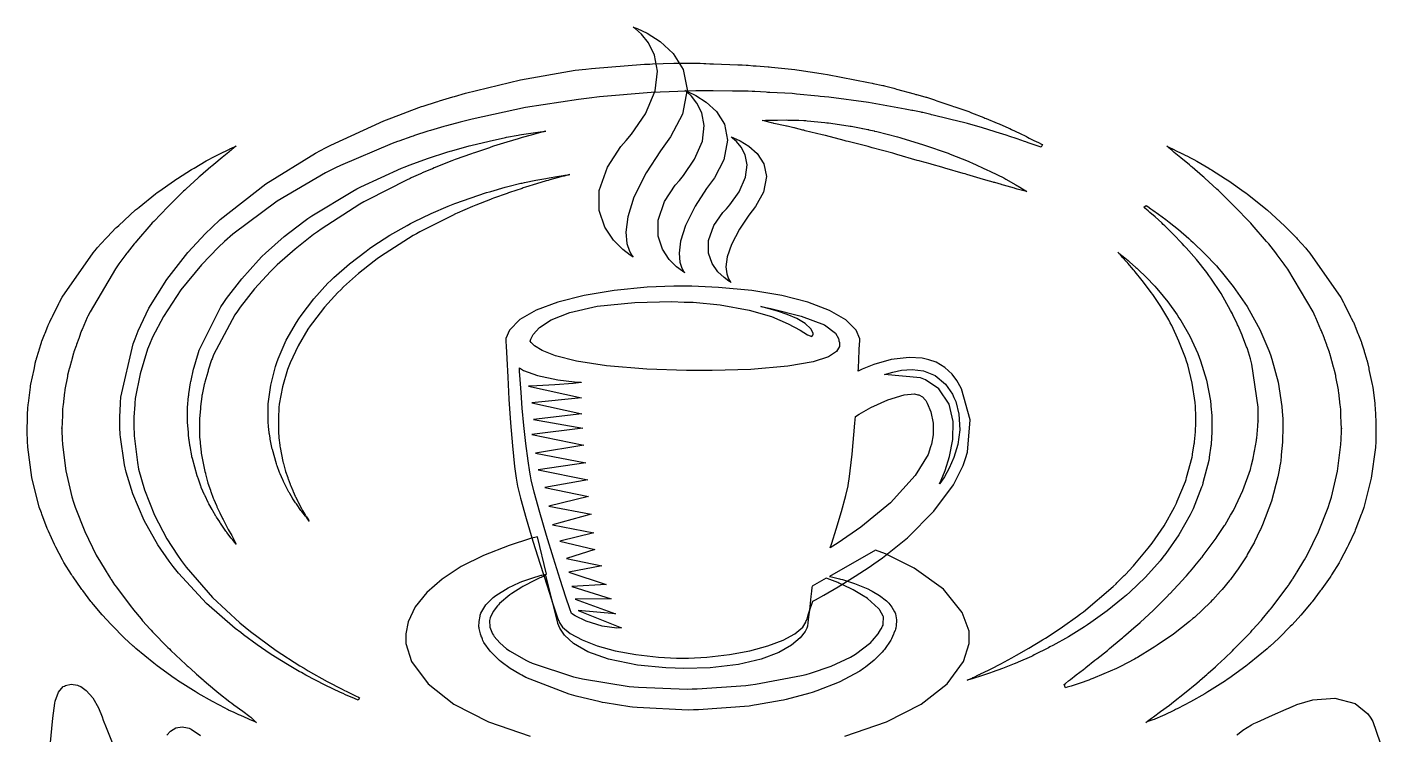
# Model space of a CAD drawing. Extents: x 97 to 264, y 28 to 329.
# Drawn here: x 97.3 to 260.8, y 243.7 to 329.3 of the extents above; entities that cross this region are included whole.
import ezdxf

# ---------------------------------------------------------------- set-up
doc = ezdxf.new("R2010")
doc.units = 0
doc.header["$MEASUREMENT"] = 0

msp = doc.modelspace()

# ---------------------------------------------------------------- linework, layer by layer
at = {"color": 7}
for points in [[(170.532, 301.485), (170.532, 301.485), (170.166, 301.717), (169.268, 302.405), (168.143, 303.541), (167.092, 305.114), (166.419, 307.115), (166.424, 309.536), (167.412, 312.367), (169.037, 314.86), (169.686, 315.596), (170.337, 316.343), (172.02, 318.819), (173.196, 321.609), (173.471, 323.969), (173.112, 325.896), (172.375, 327.396), (171.526, 328.465), (170.823, 329.106), (170.532, 329.318), (170.532, 329.318), (170.532, 329.318), (171.012, 329.135), (172.215, 328.563), (173.78, 327.569), (175.347, 326.126), (176.557, 324.199), (177.05, 321.758), (176.468, 318.772), (175.052, 316.024), (174.449, 315.207), (173.816, 314.355), (172.092, 311.671), (170.62, 308.733), (169.86, 306.354), (169.632, 304.497), (169.762, 303.12), (170.072, 302.186), (170.387, 301.654), (170.532, 301.485), (170.532, 301.485)], [(176.778, 299.579), (176.778, 299.579), (176.488, 299.762), (175.779, 300.305), (174.89, 301.202), (174.06, 302.446), (173.528, 304.031), (173.532, 305.949), (174.311, 308.195), (175.594, 310.176), (176.106, 310.761), (176.623, 311.352), (177.957, 313.316), (178.89, 315.525), (179.109, 317.394), (178.822, 318.921), (178.238, 320.106), (177.564, 320.952), (177.009, 321.459), (176.778, 321.627), (176.778, 321.627), (176.778, 321.627), (177.158, 321.481), (178.11, 321.026), (179.349, 320.238), (180.59, 319.093), (181.55, 317.565), (181.941, 315.63), (181.479, 313.265), (180.359, 311.092), (179.881, 310.444), (179.38, 309.769), (178.015, 307.639), (176.851, 305.308), (176.247, 303.426), (176.066, 301.956), (176.168, 300.868), (176.414, 300.131), (176.663, 299.712), (176.778, 299.579), (176.778, 299.579)], [(182.35, 298.414), (182.35, 298.414), (182.108, 298.561), (181.518, 298.996), (180.777, 299.714), (180.084, 300.708), (179.638, 301.974), (179.641, 303.505), (180.292, 305.296), (181.362, 306.877), (181.787, 307.34), (182.215, 307.81), (183.33, 309.375), (184.106, 311.138), (184.289, 312.628), (184.052, 313.849), (183.567, 314.799), (183.006, 315.477), (182.542, 315.884), (182.35, 316.019), (182.35, 316.019), (182.35, 316.019), (182.667, 315.903), (183.461, 315.542), (184.495, 314.916), (185.529, 314.004), (186.327, 312.786), (186.651, 311.242), (186.262, 309.352), (185.323, 307.608), (184.926, 307.093), (184.508, 306.557), (183.366, 304.858), (182.394, 302.999), (181.893, 301.496), (181.745, 300.32), (181.835, 299.449), (182.043, 298.858), (182.254, 298.522), (182.35, 298.414), (182.35, 298.414)], [(209.797, 286.279), (209.642, 286.555), (209.072, 287.317), (208.177, 288.145), (207.133, 288.756), (206.254, 289.074), (205.952, 289.137), (205.445, 289.25), (203.869, 289.329), (201.722, 289.075), (199.635, 288.492), (198.194, 287.919), (197.732, 287.69), (197.75, 288.039), (197.804, 289.086), (197.859, 290.231), (197.895, 291.005), (197.908, 291.288), (197.908, 291.288), (197.908, 291.288), (197.908, 291.254), (197.908, 291.254), (197.908, 291.597), (197.474, 292.626), (196.228, 293.894), (194.259, 295.034), (191.651, 296.022), (188.487, 296.832), (184.856, 297.441), (180.84, 297.825), (177.607, 297.957), (176.529, 297.957), (175.453, 297.957), (172.227, 297.826), (168.219, 297.447), (164.587, 296.843), (161.422, 296.038), (158.809, 295.057), (156.834, 293.923), (155.586, 292.66), (155.152, 291.632), (155.152, 291.288), (155.152, 291.288), (155.152, 291.288), (155.152, 291.288), (155.152, 291.288), (155.175, 290.725), (155.246, 289.202), (155.36, 286.977), (155.513, 284.304), (155.702, 281.439), (155.925, 278.638), (156.177, 276.158), (156.367, 274.723), (156.457, 274.249), (156.549, 273.765), (156.906, 272.326), (157.587, 269.867), (158.41, 267.115), (159.283, 264.315), (160.118, 261.713), (160.827, 259.551), (161.317, 258.075), (161.502, 257.528), (161.502, 257.528), (161.536, 257.528), (161.579, 257.314), (161.972, 256.726), (162.925, 255.925), (164.343, 255.159), (166.171, 254.459), (168.354, 253.86), (170.838, 253.391), (173.569, 253.086), (175.763, 252.978), (176.495, 252.978), (177.225, 252.978), (179.419, 253.085), (182.15, 253.387), (184.634, 253.85), (186.818, 254.447), (188.645, 255.142), (190.062, 255.91), (191.015, 256.715), (191.409, 257.312), (191.452, 257.528), (191.488, 257.528), (191.488, 257.528), (191.539, 257.708), (191.686, 258.203), (191.919, 258.942), (192.148, 259.629), (192.228, 259.857), (192.563, 260.029), (193.558, 260.572), (195.307, 261.585), (197.358, 262.864), (199.048, 263.984), (199.602, 264.371), (200.656, 265.11), (203.674, 267.538), (206.886, 270.727), (209.225, 273.922), (210.415, 276.28), (210.679, 277.107), (210.943, 277.901), (211.242, 281.799), (210.202, 285.557), (209.797, 286.279)], [(178.542, 287.76), (176.951, 287.76), (172.182, 287.915), (167.293, 288.319), (163.679, 288.889), (161.153, 289.542), (159.522, 290.197), (158.593, 290.768), (158.175, 291.171), (158.08, 291.324), (158.08, 291.324), (158.08, 291.324), (158.14, 291.55), (158.449, 292.137), (159.21, 292.96), (160.619, 293.886), (162.874, 294.789), (166.175, 295.537), (170.72, 296), (175.211, 296.095), (176.706, 296.051), (177.794, 296.019), (181.058, 295.716), (184.544, 295.082), (187.253, 294.277), (189.273, 293.429), (190.696, 292.66), (191.608, 292.097), (192.101, 291.87), (192.26, 292.041), (192.264, 292.1), (192.27, 292.276), (192.012, 292.814), (191.306, 293.464), (190.296, 294.04), (189.133, 294.535), (187.966, 294.937), (186.946, 295.237), (186.223, 295.424), (185.95, 295.487), (185.95, 295.487), (187.182, 295.258), (190.839, 294.357), (193.661, 293.274), (194.983, 292.283), (195.337, 291.653), (195.369, 291.43), (195.38, 291.357), (195.447, 291.141), (195.453, 290.664), (195.107, 290.069), (194.138, 289.424), (192.271, 288.801), (189.231, 288.271), (184.745, 287.9), (180.092, 287.76), (178.542, 287.76)], [(163.054, 258.374), (163.054, 258.374), (162.876, 258.909), (162.401, 260.357), (161.714, 262.48), (160.901, 265.047), (160.05, 267.82), (159.243, 270.564), (158.569, 273.046), (158.21, 274.528), (158.115, 275.026), (158.026, 275.481), (157.813, 276.853), (157.547, 278.926), (157.318, 281.095), (157.127, 283.206), (156.974, 285.112), (156.863, 286.659), (156.796, 287.7), (156.774, 288.079), (156.774, 288.079), (157.266, 287.769), (158.954, 287.169), (161.412, 286.646), (163.421, 286.407), (164.254, 286.349), (164.254, 286.349), (164.254, 286.312), (163.255, 286.199), (161.061, 286.037), (158.866, 285.908), (157.868, 285.856), (157.868, 285.856), (164.288, 284.445), (158.257, 283.846), (164.324, 282.539), (158.467, 281.833), (164.43, 280.775), (158.291, 280.035), (164.571, 278.73), (158.714, 277.777), (164.783, 276.578), (159.033, 275.732), (165.03, 274.531), (159.844, 273.615), (165.136, 272.521), (160.338, 271.356), (165.453, 270.368), (160.76, 269.099), (165.77, 268.111), (161.642, 267.123), (165.876, 266.101), (162.454, 265.006), (166.723, 264.124), (162.737, 263.385), (167.253, 261.867), (163.124, 261.621), (167.852, 260.138), (163.513, 260.103), (168.381, 258.34), (163.865, 258.727), (169.121, 256.61), (168.533, 256.592), (166.759, 256.842), (164.83, 257.453), (163.529, 258.084), (163.054, 258.374), (163.054, 258.374)], [(207.54, 274.038), (207.54, 274.038), (207.742, 274.476), (208.218, 275.653), (208.758, 277.367), (209.157, 279.414), (209.211, 281.593), (208.715, 283.698), (207.461, 285.528), (205.842, 286.654), (205.246, 286.879), (200.907, 287.267), (200.907, 287.267), (201.173, 287.366), (201.896, 287.581), (202.959, 287.791), (204.245, 287.872), (205.638, 287.704), (207.023, 287.164), (208.284, 286.129), (209.113, 284.92), (209.303, 284.479), (209.507, 284.008), (209.895, 282.492), (210.009, 280.586), (209.768, 278.82), (209.294, 277.249), (208.711, 275.929), (208.142, 274.916), (207.71, 274.267), (207.54, 274.038), (207.54, 274.038)], [(206.481, 278.518), (206.182, 277.596), (204.614, 275.048), (201.629, 271.767), (198.036, 268.81), (195.29, 266.9), (194.345, 266.311), (194.521, 266.876), (195.049, 268.573), (195.694, 270.722), (196.22, 272.632), (196.497, 273.79), (196.567, 274.179), (196.646, 274.603), (197.013, 277.642), (197.326, 281.402), (197.379, 282.186), (197.828, 282.48), (199.238, 283.271), (201.298, 284.212), (203.287, 284.802), (204.539, 284.922), (204.928, 284.832), (205.043, 284.806), (205.484, 284.587), (205.82, 284.225), (205.882, 284.127), (206.063, 283.8), (206.495, 282.756), (206.802, 281.376), (206.798, 279.97), (206.594, 278.871), (206.481, 278.518)], [(200.731, 257.035), (200.731, 257.069), (200.757, 257.14), (200.783, 257.872), (200.767, 257.951), (200.749, 258.022), (200.36, 258.763), (200.308, 258.833), (200.192, 258.975), (198.833, 260.183), (198.684, 260.28), (198.534, 260.378), (197.097, 261.232), (196.956, 261.302), (196.814, 261.374), (195.518, 261.991), (195.403, 262.044), (195.253, 262.106), (193.966, 262.608), (193.851, 262.643), (192.158, 261.691), (192.158, 261.691), (192.139, 261.523), (192.089, 261.068), (192.014, 260.406), (191.923, 259.614), (191.824, 258.772), (191.725, 257.956), (191.634, 257.245), (191.579, 256.848), (191.558, 256.716), (191.535, 256.576), (191.326, 256.172), (190.718, 255.419), (189.672, 254.551), (188.123, 253.661), (186.006, 252.843), (183.259, 252.188), (179.815, 251.791), (176.662, 251.707), (175.613, 251.743), (174.465, 251.784), (171.03, 252.127), (167.551, 252.834), (165.026, 253.746), (163.3, 254.751), (162.223, 255.732), (161.641, 256.576), (161.404, 257.165), (161.36, 257.387), (161.36, 257.387), (159.985, 262.96), (159.949, 262.944), (159.446, 262.741), (159.385, 262.713), (159.253, 262.661), (158.436, 262.274), (157.427, 261.745), (157.198, 261.621), (157.082, 261.559), (155.874, 260.791), (155.751, 260.703), (155.627, 260.615), (154.357, 259.556), (154.234, 259.432), (154.118, 259.31), (153.603, 258.618), (153.246, 257.836), (153.212, 257.668), (153.176, 257.51), (153.21, 256.699), (153.529, 255.888), (153.635, 255.728), (153.739, 255.57), (154.397, 254.808), (155.213, 254.096), (155.399, 253.964), (155.583, 253.832), (157.638, 252.659), (157.868, 252.553), (158.317, 252.342), (163.327, 250.702), (163.865, 250.578), (164.403, 250.456), (170.021, 249.546), (170.604, 249.484), (171.185, 249.432), (177.068, 249.221), (177.66, 249.238), (178.249, 249.247), (184.142, 249.66), (184.715, 249.731), (185.297, 249.803), (190.889, 250.853), (191.418, 251.001), (191.947, 251.143), (194.469, 252.008), (196.778, 253.083), (197.203, 253.33), (197.414, 253.454), (199.239, 254.864), (199.39, 255.022), (199.468, 255.102), (200.139, 255.922), (200.201, 256.01), (200.227, 256.055), (200.492, 256.496), (200.518, 256.54), (200.527, 256.567), (200.642, 256.796), (200.66, 256.822), (200.731, 256.963), (200.731, 257.035), (200.731, 257.035), (200.731, 257.035), (200.731, 257.035)]]:
    msp.add_lwpolyline(points, close=True, dxfattribs=at)
at = {"color": 32}
for points in [[(137.301, 247.862), (137.301, 247.862), (136.832, 248.069), (135.766, 248.54), (135.467, 248.672), (135.166, 248.805), (133.302, 249.706), (130.959, 250.923), (130.422, 251.214), (130.157, 251.364), (128.758, 252.175), (127.273, 253.092), (126.964, 253.294), (126.655, 253.498), (125.063, 254.579), (123.419, 255.782), (123.083, 256.046), (122.412, 256.567), (118.97, 259.588), (115.579, 263.226), (114.935, 264.054), (114.44, 264.691), (113.076, 266.692), (111.42, 269.624), (110.049, 272.84), (109.237, 275.446), (109.044, 276.331), (108.982, 276.631), (108.541, 279.718), (108.515, 280.035), (108.505, 280.115), (108.479, 280.77), (108.479, 280.988), (108.479, 281.553), (108.479, 281.553), (108.479, 281.631), (108.479, 281.657), (108.479, 282.01), (108.487, 282.17), (108.54, 283.722), (108.549, 283.88), (108.602, 284.541), (110.075, 290.981), (110.313, 291.607), (110.672, 292.55), (111.996, 295.285), (114.146, 298.777), (116.698, 302.044), (118.832, 304.334), (119.592, 305.047), (120.606, 306.017), (126.126, 310.344), (132.106, 314.052), (133.35, 314.714), (133.975, 315.04), (140.379, 317.959), (141.041, 318.206), (141.366, 318.338), (144.629, 319.564), (144.956, 319.687), (145.123, 319.741), (146.772, 320.27), (146.932, 320.322), (147.099, 320.376), (148.74, 320.877), (148.908, 320.922), (150.239, 321.31), (156.888, 322.925), (163.503, 324.08), (164.817, 324.239), (165.469, 324.309), (171.909, 324.822), (172.544, 324.838), (172.861, 324.848), (175.453, 324.944), (176.319, 324.944), (176.776, 324.944), (177.808, 324.944), (178.153, 324.944), (178.612, 324.944), (179.071, 324.908), (179.291, 324.908), (179.787, 324.872), (179.953, 324.872), (180.251, 324.864), (183.188, 324.741), (183.48, 324.732), (183.701, 324.732), (184.197, 324.696), (184.362, 324.696), (184.433, 324.688), (185.04, 324.626), (185.244, 324.626), (185.385, 324.618), (186.83, 324.495), (186.972, 324.485), (187.253, 324.459), (190.05, 324.168), (190.324, 324.133), (190.596, 324.088), (193.242, 323.682), (193.499, 323.638), (194.018, 323.577), (198.957, 322.607), (199.426, 322.509), (199.54, 322.483), (200.685, 322.245), (200.801, 322.227), (200.915, 322.2), (202.026, 321.902), (202.142, 321.874), (202.362, 321.813), (204.477, 321.23), (204.681, 321.168), (204.786, 321.142), (205.784, 320.879), (205.882, 320.851), (205.978, 320.825), (206.947, 320.499), (207.045, 320.463), (207.229, 320.402), (209.057, 319.785), (209.233, 319.723), (209.41, 319.662), (211.084, 319.079), (211.244, 319.017), (211.402, 318.957), (212.9, 318.365), (213.042, 318.312), (213.183, 318.251), (214.505, 317.694), (214.629, 317.64), (214.752, 317.588), (215.935, 317.095), (216.04, 317.041), (216.251, 316.936), (217.221, 316.46), (218.051, 316.054), (218.193, 315.983), (218.386, 315.891), (218.965, 315.608), (219.528, 315.331), (219.874, 315.16), (219.993, 315.101), (219.993, 315.101), (219.851, 314.784), (219.851, 314.784), (219.366, 314.942), (218.28, 315.313), (217.981, 315.419), (217.831, 315.473), (216.957, 315.78), (215.944, 316.125), (215.724, 316.195), (215.617, 316.239), (214.409, 316.61), (214.277, 316.654), (214.144, 316.69), (212.768, 317.103), (212.619, 317.147), (212.477, 317.191), (210.943, 317.632), (210.785, 317.676), (210.625, 317.72), (208.941, 318.125), (208.774, 318.17), (208.598, 318.214), (206.772, 318.655), (206.587, 318.699), (206.489, 318.727), (205.519, 318.965), (205.423, 318.981), (205.325, 318.999), (204.319, 319.202), (204.222, 319.228), (203.402, 319.396), (198.989, 320.168), (194.168, 320.817), (193.146, 320.922), (192.889, 320.949), (190.28, 321.214), (190.007, 321.24), (189.742, 321.258), (187.033, 321.399), (186.76, 321.417), (186.618, 321.426), (185.243, 321.513), (185.102, 321.521), (184.89, 321.521), (184.415, 321.557), (184.256, 321.557), (184.044, 321.557), (183.567, 321.557), (183.408, 321.557), (182.527, 321.557), (180.18, 321.584), (179.881, 321.593), (178.083, 321.593), (172.689, 321.378), (166.467, 320.861), (165.206, 320.711), (163.935, 320.57), (157.52, 319.574), (151.05, 318.189), (149.754, 317.853), (149.594, 317.818), (147.972, 317.368), (147.814, 317.324), (147.654, 317.28), (146.032, 316.803), (145.874, 316.758), (145.714, 316.706), (144.1, 316.179), (143.933, 316.125), (143.774, 316.072), (142.187, 315.516), (142.029, 315.454), (141.394, 315.225), (135.157, 312.571), (134.549, 312.279), (133.332, 311.679), (127.489, 308.253), (122.122, 304.245), (121.143, 303.353), (120.408, 302.69), (118.328, 300.56), (115.843, 297.538), (113.742, 294.311), (112.436, 291.778), (112.077, 290.901), (111.839, 290.328), (110.913, 287.369), (110.339, 284.393), (110.279, 283.81), (110.269, 283.661), (110.181, 282.099), (110.173, 281.94), (110.173, 281.587), (110.173, 281.587), (110.173, 281.562), (110.173, 281.553), (110.173, 281.023), (110.173, 280.803), (110.198, 280.212), (110.207, 280.142), (110.216, 279.85), (110.552, 276.94), (110.596, 276.648), (110.751, 275.81), (111.442, 273.338), (112.659, 270.246), (114.166, 267.392), (115.427, 265.424), (115.888, 264.796), (116.487, 263.967), (119.684, 260.32), (122.969, 257.255), (123.613, 256.716), (124.265, 256.187), (127.375, 253.899), (130.219, 252.052), (130.74, 251.743), (131.259, 251.434), (133.535, 250.151), (135.351, 249.203), (135.643, 249.061), (135.836, 248.969), (136.415, 248.686), (136.978, 248.409), (137.324, 248.238), (137.443, 248.179), (137.443, 248.179), (137.301, 247.862)], [(186.126, 318.029), (186.126, 318.029), (186.505, 318.047), (187.304, 318.065), (187.572, 318.065), (187.985, 318.065), (189.071, 318.075), (189.229, 318.065), (189.484, 318.065), (190.06, 318.065), (190.253, 318.065), (190.535, 318.065), (191.17, 317.993), (191.382, 317.993), (191.575, 317.977), (193.701, 317.774), (193.922, 317.747), (194.151, 317.73), (196.496, 317.36), (196.744, 317.324), (196.867, 317.307), (198.101, 317.069), (198.225, 317.041), (198.287, 317.033), (198.905, 316.91), (198.967, 316.901), (199.027, 316.892), (199.646, 316.742), (199.708, 316.724), (199.963, 316.664), (202.485, 316.019), (202.741, 315.948), (202.996, 315.886), (205.492, 315.111), (205.74, 315.031), (205.986, 314.952), (208.367, 314.131), (208.598, 314.042), (208.826, 313.954), (211.031, 313.072), (211.244, 312.984), (211.446, 312.896), (213.36, 312.006), (213.537, 311.926), (213.713, 311.838), (215.309, 311.054), (215.441, 310.974), (215.582, 310.895), (216.79, 310.216), (216.888, 310.162), (217.081, 310.048), (217.796, 309.62), (218.123, 309.422), (218.123, 309.422), (218.123, 309.422), (217.748, 309.506), (216.932, 309.713), (216.712, 309.775), (216.606, 309.811), (215.273, 310.188), (215.124, 310.232), (215.044, 310.26), (214.224, 310.489), (214.136, 310.515), (214.048, 310.542), (213.138, 310.807), (213.042, 310.833), (212.856, 310.887), (210.855, 311.477), (210.644, 311.539), (210.432, 311.6), (208.191, 312.244), (207.963, 312.315), (207.847, 312.35), (206.674, 312.703), (206.551, 312.738), (206.427, 312.773), (205.227, 313.092), (205.104, 313.126), (204.858, 313.188), (202.388, 313.912), (202.142, 313.972), (201.894, 314.044), (199.426, 314.714), (199.179, 314.784), (198.931, 314.856), (196.523, 315.463), (196.285, 315.524), (196.047, 315.586), (193.789, 316.185), (193.569, 316.229), (193.357, 316.283), (191.328, 316.778), (191.135, 316.83), (191.037, 316.857), (190.129, 317.085), (190.041, 317.111), (189.953, 317.129), (189.132, 317.307), (189.053, 317.324), (188.895, 317.36), (187.545, 317.65), (187.431, 317.676), (187.237, 317.73), (186.487, 317.933), (186.126, 318.029), (186.126, 318.029)], [(122.52, 266.77), (122.52, 266.77), (122.388, 266.947), (122.079, 267.335), (121.991, 267.442), (121.947, 267.495), (121.416, 268.173), (121.356, 268.252), (121.293, 268.332), (120.65, 269.276), (120.58, 269.382), (120.544, 269.435), (120.165, 270.025), (120.121, 270.087), (120.085, 270.149), (119.706, 270.802), (119.662, 270.863), (119.626, 270.935), (119.237, 271.639), (119.203, 271.709), (119.159, 271.781), (118.79, 272.583), (118.746, 272.661), (118.71, 272.741), (118.321, 273.597), (118.287, 273.685), (118.251, 273.774), (117.924, 274.718), (117.898, 274.814), (117.818, 275.008), (117.245, 277.099), (117.192, 277.319), (117.165, 277.425), (116.962, 278.58), (116.946, 278.694), (116.936, 278.757), (116.848, 279.339), (116.84, 279.4), (116.83, 279.462), (116.778, 280.079), (116.769, 280.142), (116.76, 280.265), (116.672, 281.517), (116.663, 281.657), (116.663, 282.038), (116.663, 282.891), (116.663, 283.174), (116.672, 283.307), (116.787, 284.657), (116.805, 284.798), (116.822, 284.93), (117.025, 286.279), (117.052, 286.42), (117.078, 286.552), (117.369, 287.911), (117.405, 288.043), (117.449, 288.175), (117.844, 289.534), (117.898, 289.667), (118.083, 290.205), (120.702, 295.479), (121.039, 295.981), (121.374, 296.484), (123.202, 298.873), (125.227, 301.123), (125.659, 301.555), (126.091, 301.979), (128.349, 303.968), (130.712, 305.798), (131.197, 306.141), (131.682, 306.485), (136.63, 309.474), (137.124, 309.739), (137.618, 310.003), (142.513, 312.226), (142.981, 312.421), (143.456, 312.615), (145.776, 313.461), (147.989, 314.167), (148.413, 314.289), (148.624, 314.351), (150.688, 314.942), (150.883, 314.995), (151.076, 315.039), (152.937, 315.48), (153.106, 315.524), (153.282, 315.56), (154.932, 315.914), (155.082, 315.948), (155.23, 315.975), (156.641, 316.239), (156.774, 316.265), (157.029, 316.309), (158.141, 316.482), (159.006, 316.601), (159.139, 316.618), (159.279, 316.636), (159.772, 316.698), (159.985, 316.724), (159.985, 316.724), (159.985, 316.724), (159.777, 316.672), (159.305, 316.548), (159.173, 316.512), (159.041, 316.478), (158.198, 316.249), (157.127, 315.948), (156.88, 315.877), (156.632, 315.806), (155.243, 315.385), (153.661, 314.89), (153.318, 314.784), (153.15, 314.723), (151.35, 314.114), (151.165, 314.042), (150.979, 313.972), (149.005, 313.276), (148.802, 313.196), (148.598, 313.118), (146.483, 312.27), (146.262, 312.172), (146.156, 312.128), (145.036, 311.663), (144.921, 311.609), (144.806, 311.556), (143.695, 311.063), (143.581, 311.01), (143.122, 310.799), (138.447, 308.416), (137.972, 308.151), (137.495, 307.887), (132.819, 304.88), (132.362, 304.553), (131.903, 304.219), (129.654, 302.442), (127.511, 300.541), (127.106, 300.144), (126.691, 299.747), (124.755, 297.644), (123.013, 295.417), (122.696, 294.958), (122.378, 294.491), (119.812, 289.667), (119.628, 289.172), (119.574, 289.049), (119.167, 287.814), (119.133, 287.69), (119.097, 287.568), (118.744, 286.333), (118.71, 286.209), (118.682, 286.086), (118.419, 284.851), (118.393, 284.728), (118.375, 284.605), (118.225, 283.405), (118.217, 283.281), (118.207, 283.158), (118.118, 281.923), (118.11, 281.799), (118.11, 281.456), (118.11, 280.682), (118.11, 280.422), (118.11, 280.256), (118.11, 279.879), (118.11, 279.753), (118.118, 279.701), (118.171, 279.137), (118.181, 279.083), (118.189, 278.969), (118.303, 277.883), (118.321, 277.777), (118.365, 277.566), (118.762, 275.537), (118.816, 275.343), (118.842, 275.247), (119.08, 274.312), (119.098, 274.215), (119.125, 274.126), (119.423, 273.27), (119.451, 273.19), (119.477, 273.112), (119.768, 272.31), (119.804, 272.238), (119.838, 272.16), (120.155, 271.428), (120.191, 271.356), (120.217, 271.286), (120.516, 270.607), (120.544, 270.545), (120.578, 270.484), (120.869, 269.893), (120.897, 269.839), (120.957, 269.725), (121.478, 268.692), (121.532, 268.604), (121.584, 268.516), (122.025, 267.784), (122.061, 267.722), (122.131, 267.546), (122.396, 266.983), (122.52, 266.77), (122.52, 266.77)], [(124.99, 245.181), (124.99, 245.181), (124.755, 245.283), (124.22, 245.507), (124.072, 245.569), (123.992, 245.605), (123.083, 246.018), (122.979, 246.063), (122.873, 246.116), (122.276, 246.377), (121.628, 246.689), (121.496, 246.768), (121.222, 246.91), (119.67, 247.712), (117.942, 248.692), (117.581, 248.921), (117.395, 249.035), (115.455, 250.261), (115.252, 250.402), (115.048, 250.544), (112.985, 252.034), (112.783, 252.2), (112.571, 252.368), (110.418, 254.124), (110.207, 254.317), (110.101, 254.415), (109.007, 255.413), (108.902, 255.517), (108.796, 255.623), (107.738, 256.708), (107.633, 256.822), (107.413, 257.035), (106.349, 258.199), (105.303, 259.433), (105.092, 259.68), (104.986, 259.804), (103.989, 261.136), (103.893, 261.268), (103.795, 261.4), (102.817, 262.785), (102.729, 262.926), (102.64, 263.067), (101.724, 264.541), (101.636, 264.69), (101.556, 264.849), (100.736, 266.401), (100.648, 266.56), (100.56, 266.718), (99.836, 268.341), (99.766, 268.5), (99.694, 268.668), (99.042, 270.368), (98.99, 270.545), (98.734, 271.234), (97.824, 274.806), (97.341, 278.483), (97.296, 279.224), (97.26, 280.352), (97.26, 280.775), (97.26, 280.777), (97.26, 280.777), (97.26, 280.855), (97.26, 280.881), (97.26, 280.988), (97.296, 281.517), (97.331, 282.575), (97.367, 283.104), (97.367, 283.236), (97.393, 283.589), (97.403, 283.633), (97.429, 283.828), (97.657, 285.733), (97.683, 285.926), (97.718, 286.112), (98.107, 287.903), (98.142, 288.079), (98.249, 288.608), (98.257, 288.652), (98.379, 289.093), (98.389, 289.137), (98.415, 289.226), (98.68, 290.108), (98.708, 290.196), (98.734, 290.284), (98.997, 291.139), (99.024, 291.218), (99.059, 291.298), (99.386, 292.128), (99.413, 292.206), (99.447, 292.286), (99.774, 293.116), (99.8, 293.194), (99.818, 293.238), (99.995, 293.643), (100.013, 293.688), (100.259, 294.146), (100.338, 294.306), (101.105, 295.858), (101.177, 296.017), (101.512, 296.616), (105.251, 301.996), (105.657, 302.471), (105.753, 302.595), (106.785, 303.734), (106.892, 303.848), (106.996, 303.954), (108.011, 305.02), (108.126, 305.117), (108.337, 305.311), (110.383, 307.209), (110.596, 307.376), (110.798, 307.544), (112.791, 309.14), (112.995, 309.28), (113.188, 309.422), (115.066, 310.753), (115.252, 310.867), (115.437, 310.983), (117.13, 312.076), (117.299, 312.172), (117.457, 312.261), (118.93, 313.118), (119.063, 313.196), (119.133, 313.232), (119.776, 313.593), (119.838, 313.619), (119.899, 313.647), (120.49, 313.946), (120.544, 313.972), (120.649, 314.026), (121.558, 314.467), (121.638, 314.501), (121.787, 314.573), (122.32, 314.82), (122.554, 314.924), (122.554, 314.924), (122.554, 314.924), (122.352, 314.766), (121.901, 314.395), (121.779, 314.289), (121.655, 314.185), (120.844, 313.537), (119.82, 312.695), (119.592, 312.491), (119.476, 312.394), (118.207, 311.3), (118.074, 311.186), (117.933, 311.063), (116.495, 309.74), (116.346, 309.598), (116.187, 309.458), (114.599, 307.896), (114.44, 307.728), (114.272, 307.57), (112.572, 305.798), (112.396, 305.612), (112.219, 305.427), (110.49, 303.416), (110.313, 303.213), (110.225, 303.108), (109.379, 302.014), (109.291, 301.908), (109.211, 301.793), (108.345, 300.655), (108.267, 300.531), (107.932, 300.056), (104.871, 294.88), (104.599, 294.323), (104.537, 294.182), (103.919, 292.743), (103.857, 292.593), (103.681, 292.17), (103.663, 292.136), (103.548, 291.755), (103.54, 291.711), (103.513, 291.641), (103.25, 290.901), (103.223, 290.829), (103.196, 290.759), (102.931, 290.019), (102.905, 289.947), (102.887, 289.869), (102.675, 289.111), (102.658, 289.031), (102.64, 288.953), (102.428, 288.193), (102.412, 288.113), (102.402, 288.079), (102.278, 287.69), (102.27, 287.654), (102.165, 287.197), (102.137, 287.038), (101.838, 285.451), (101.812, 285.291), (101.794, 285.142), (101.617, 283.607), (101.6, 283.457), (101.59, 283.422), (101.564, 283.079), (101.564, 282.964), (101.53, 282.435), (101.494, 281.376), (101.46, 280.847), (101.46, 280.741), (101.46, 280.763), (101.46, 280.829), (101.46, 280.811), (101.46, 280.811), (101.46, 280.458), (101.494, 279.47), (101.528, 278.827), (101.931, 275.608), (102.666, 272.46), (102.871, 271.851), (103.073, 271.243), (104.232, 268.271), (105.621, 265.439), (105.94, 264.9), (106.01, 264.76), (106.812, 263.445), (106.892, 263.313), (106.936, 263.252), (107.341, 262.599), (107.385, 262.537), (107.429, 262.476), (107.836, 261.851), (107.88, 261.797), (108.056, 261.55), (109.837, 259.169), (110.031, 258.939), (110.119, 258.825), (111.037, 257.714), (111.125, 257.598), (111.221, 257.493), (112.156, 256.461), (112.254, 256.363), (112.43, 256.153), (114.29, 254.256), (114.476, 254.07), (114.653, 253.886), (116.453, 252.192), (116.629, 252.024), (116.717, 251.945), (117.563, 251.179), (117.651, 251.108), (117.74, 251.037), (118.559, 250.332), (118.64, 250.26), (118.956, 249.979), (120.45, 248.74), (121.787, 247.696), (122.025, 247.51), (122.264, 247.325), (123.33, 246.531), (124.186, 245.914), (124.318, 245.816), (124.415, 245.711), (124.799, 245.34), (124.99, 245.181), (124.99, 245.181)], [(232.481, 245.181), (232.481, 245.181), (232.687, 245.336), (233.16, 245.684), (233.292, 245.78), (233.425, 245.878), (234.267, 246.495), (235.337, 247.289), (235.585, 247.474), (235.822, 247.668), (237.159, 248.731), (238.653, 249.953), (238.971, 250.226), (239.05, 250.297), (239.871, 251.001), (239.959, 251.072), (240.047, 251.143), (240.895, 251.911), (240.983, 251.99), (241.15, 252.149), (242.044, 252.96), (242.958, 253.842), (243.134, 254.036), (243.31, 254.222), (245.171, 256.118), (245.357, 256.329), (245.445, 256.435), (246.388, 257.458), (246.485, 257.564), (246.574, 257.67), (247.482, 258.789), (247.58, 258.903), (247.764, 259.123), (249.545, 261.515), (249.731, 261.761), (249.775, 261.823), (250.19, 262.441), (250.226, 262.503), (250.27, 262.564), (250.675, 263.218), (250.719, 263.278), (250.797, 263.411), (251.601, 264.725), (251.671, 264.866), (251.988, 265.405), (253.377, 268.235), (254.537, 271.207), (254.742, 271.815), (254.944, 272.425), (255.68, 275.573), (256.081, 278.792), (256.117, 279.436), (256.153, 280.422), (256.153, 280.775), (256.153, 280.775), (256.153, 280.795), (256.153, 280.729), (256.153, 280.705), (256.153, 280.811), (256.117, 281.34), (256.081, 282.399), (256.046, 282.928), (256.046, 283.052), (256.019, 283.387), (256.01, 283.421), (255.992, 283.571), (255.816, 285.107), (255.8, 285.257), (255.772, 285.415), (255.473, 287.003), (255.447, 287.161), (255.341, 287.62), (255.331, 287.656), (255.217, 288.044), (255.199, 288.079), (255.181, 288.159), (254.969, 288.917), (254.952, 288.995), (254.934, 289.075), (254.722, 289.834), (254.706, 289.913), (254.678, 289.993), (254.415, 290.725), (254.389, 290.795), (254.361, 290.867), (254.096, 291.607), (254.07, 291.677), (254.052, 291.713), (253.91, 292.092), (253.894, 292.136), (253.717, 292.559), (253.655, 292.701), (253.038, 294.146), (252.978, 294.287), (252.703, 294.844), (249.642, 300.021), (249.308, 300.496), (249.228, 300.62), (248.374, 301.757), (248.285, 301.872), (248.197, 301.987), (247.349, 303.08), (247.261, 303.177), (247.085, 303.389), (245.357, 305.399), (245.181, 305.576), (245.004, 305.762), (243.31, 307.534), (243.134, 307.692), (242.966, 307.861), (241.379, 309.422), (241.23, 309.563), (241.07, 309.704), (239.632, 311.027), (239.5, 311.15), (239.358, 311.274), (238.099, 312.359), (237.985, 312.455), (237.754, 312.659), (236.73, 313.501), (235.919, 314.15), (235.796, 314.255), (235.672, 314.361), (235.223, 314.731), (235.02, 314.89), (235.02, 314.89), (235.02, 314.89), (235.253, 314.784), (235.788, 314.537), (235.938, 314.465), (236.008, 314.431), (236.925, 313.99), (237.031, 313.936), (237.083, 313.91), (237.675, 313.619), (237.736, 313.583), (237.798, 313.549), (238.442, 313.196), (238.514, 313.16), (238.646, 313.082), (240.117, 312.236), (240.278, 312.138), (240.436, 312.041), (242.136, 310.948), (242.322, 310.833), (242.507, 310.719), (244.377, 309.388), (244.581, 309.246), (244.784, 309.105), (246.776, 307.508), (246.98, 307.34), (247.191, 307.173), (249.238, 305.277), (249.45, 305.083), (249.554, 304.986), (250.578, 303.918), (250.685, 303.812), (250.781, 303.698), (251.821, 302.561), (251.919, 302.437), (252.324, 301.961), (256.063, 296.581), (256.399, 295.981), (256.478, 295.832), (257.245, 294.27), (257.315, 294.11), (257.564, 293.652), (257.58, 293.607), (257.756, 293.202), (257.774, 293.158), (257.809, 293.08), (258.136, 292.25), (258.163, 292.17), (258.197, 292.092), (258.524, 291.262), (258.55, 291.182), (258.577, 291.094), (258.841, 290.248), (258.869, 290.16), (258.895, 290.072), (259.158, 289.19), (259.185, 289.101), (259.194, 289.057), (259.318, 288.616), (259.328, 288.572), (259.432, 288.043), (259.467, 287.867), (259.855, 286.077), (259.891, 285.89), (259.917, 285.706), (260.156, 283.792), (260.174, 283.597), (260.182, 283.545), (260.21, 283.188), (260.21, 283.068), (260.244, 282.539), (260.28, 281.481), (260.314, 280.952), (260.314, 280.847), (260.314, 280.821), (260.314, 280.741), (260.314, 280.741), (260.314, 280.741), (260.314, 280.318), (260.28, 279.188), (260.236, 278.448), (259.737, 274.757), (258.833, 271.19), (258.586, 270.51), (258.532, 270.334), (257.881, 268.632), (257.81, 268.464), (257.739, 268.297), (257.007, 266.674), (256.928, 266.524), (256.848, 266.365), (256.019, 264.804), (255.94, 264.654), (255.843, 264.505), (254.934, 263.04), (254.846, 262.89), (254.758, 262.741), (253.78, 261.364), (253.683, 261.232), (253.585, 261.1), (252.587, 259.769), (252.483, 259.644), (252.271, 259.398), (251.226, 258.163), (250.164, 256.999), (249.943, 256.786), (249.837, 256.682), (248.769, 255.588), (248.672, 255.481), (248.558, 255.385), (247.472, 254.38), (247.367, 254.283), (247.155, 254.09), (245.003, 252.326), (244.792, 252.166), (244.58, 251.999), (242.517, 250.508), (242.322, 250.366), (242.128, 250.226), (240.18, 248.991), (239.995, 248.885), (239.632, 248.656), (237.905, 247.676), (236.352, 246.874), (236.079, 246.732), (235.946, 246.662), (234.702, 246.081), (234.597, 246.027), (234.491, 245.974), (233.573, 245.569), (233.503, 245.533), (233.327, 245.481), (232.727, 245.278), (232.481, 245.181), (232.481, 245.181)], [(131.374, 269.522), (131.374, 269.522), (131.268, 269.673), (131.021, 269.999), (130.951, 270.087), (130.915, 270.131), (130.474, 270.696), (130.422, 270.757), (130.368, 270.829), (129.813, 271.621), (129.752, 271.709), (129.725, 271.753), (129.398, 272.23), (129.363, 272.274), (129.328, 272.328), (129.01, 272.883), (128.976, 272.944), (128.914, 273.06), (128.261, 274.321), (128.199, 274.461), (128.163, 274.533), (127.846, 275.264), (127.812, 275.343), (127.784, 275.423), (127.493, 276.217), (127.459, 276.295), (127.397, 276.455), (126.912, 278.201), (126.86, 278.378), (126.832, 278.466), (126.664, 279.436), (126.647, 279.54), (126.638, 279.594), (126.55, 280.089), (126.541, 280.142), (126.532, 280.195), (126.479, 280.688), (126.471, 280.741), (126.461, 280.847), (126.401, 281.719), (126.401, 282.01), (126.401, 282.328), (126.401, 283.043), (126.401, 283.281), (126.417, 283.731), (126.717, 285.998), (127.299, 288.264), (127.459, 288.713), (127.617, 289.172), (128.596, 291.426), (129.822, 293.591), (130.105, 294.004), (130.386, 294.419), (131.925, 296.427), (133.623, 298.31), (133.985, 298.662), (134.346, 299.015), (136.247, 300.678), (138.235, 302.216), (138.642, 302.507), (139.047, 302.799), (141.115, 304.13), (143.202, 305.321), (143.617, 305.542), (144.03, 305.762), (146.112, 306.764), (148.159, 307.64), (148.555, 307.799), (148.952, 307.958), (152.779, 309.281), (153.142, 309.386), (153.318, 309.44), (155.054, 309.933), (155.222, 309.985), (155.389, 310.03), (156.95, 310.41), (157.092, 310.444), (157.391, 310.507), (158.758, 310.785), (159.949, 311.01), (160.161, 311.044), (160.372, 311.088), (161.31, 311.242), (162.056, 311.344), (162.172, 311.362), (162.286, 311.38), (162.695, 311.442), (162.877, 311.467), (162.877, 311.467), (162.877, 311.467), (162.695, 311.419), (162.286, 311.318), (162.172, 311.29), (162.056, 311.256), (161.346, 311.067), (160.442, 310.823), (160.231, 310.761), (160.019, 310.701), (158.851, 310.344), (157.523, 309.933), (157.233, 309.845), (157.091, 309.801), (155.593, 309.299), (155.435, 309.246), (155.274, 309.184), (153.625, 308.602), (153.458, 308.54), (153.29, 308.47), (151.491, 307.773), (151.306, 307.692), (151.12, 307.622), (149.242, 306.792), (149.049, 306.704), (148.668, 306.528), (144.727, 304.527), (144.322, 304.307), (143.925, 304.086), (139.981, 301.546), (139.594, 301.272), (139.205, 300.991), (137.323, 299.496), (135.527, 297.877), (135.184, 297.532), (134.84, 297.197), (133.212, 295.425), (131.745, 293.547), (131.48, 293.158), (131.215, 292.771), (130.033, 290.765), (129.063, 288.705), (128.904, 288.29), (128.746, 287.876), (128.133, 285.773), (127.75, 283.687), (127.706, 283.281), (127.696, 283.176), (127.643, 282.116), (127.635, 282.01), (127.635, 281.719), (127.635, 281.066), (127.635, 280.847), (127.635, 280.706), (127.635, 280.388), (127.635, 280.282), (127.643, 280.238), (127.696, 279.761), (127.706, 279.717), (127.714, 279.62), (127.802, 278.712), (127.812, 278.624), (127.846, 278.448), (128.191, 276.738), (128.235, 276.578), (128.251, 276.499), (128.463, 275.705), (128.481, 275.626), (128.507, 275.555), (128.772, 274.815), (128.8, 274.744), (128.826, 274.673), (129.055, 273.994), (129.081, 273.932), (129.107, 273.871), (129.372, 273.252), (129.399, 273.19), (129.425, 273.13), (129.664, 272.574), (129.682, 272.521), (129.708, 272.469), (129.971, 271.966), (129.999, 271.921), (130.051, 271.825), (130.484, 270.969), (130.528, 270.897), (130.572, 270.827), (130.923, 270.211), (130.951, 270.158), (131.021, 270.053), (131.268, 269.682), (131.374, 269.522), (131.374, 269.522)], [(232.551, 307.728), (232.551, 307.728), (232.727, 307.601), (233.116, 307.314), (233.222, 307.233), (233.336, 307.155), (234.041, 306.666), (234.922, 306.018), (235.126, 305.858), (235.329, 305.709), (236.444, 304.81), (237.684, 303.734), (237.949, 303.495), (238.213, 303.258), (239.597, 301.929), (241.017, 300.408), (241.3, 300.073), (241.591, 299.747), (243.038, 297.939), (244.447, 295.92), (244.722, 295.487), (244.995, 295.056), (246.265, 292.723), (247.358, 290.196), (247.544, 289.667), (247.729, 289.129), (248.478, 286.337), (248.947, 283.422), (248.991, 282.822), (249.061, 281.905), (249.061, 280.988), (249.061, 280.556), (249.025, 279.585), (249.025, 279.26), (249.016, 279.109), (248.857, 277.549), (248.849, 277.39), (248.839, 277.311), (248.752, 276.517), (248.744, 276.437), (248.568, 275.519), (248.462, 274.912), (247.667, 271.949), (246.592, 269.091), (246.345, 268.534), (246.283, 268.394), (245.63, 267.045), (245.569, 266.912), (245.497, 266.78), (244.758, 265.491), (244.687, 265.359), (244.615, 265.227), (243.822, 263.993), (243.733, 263.878), (243.645, 263.763), (242.799, 262.582), (242.711, 262.467), (242.623, 262.352), (241.705, 261.268), (241.617, 261.162), (241.529, 261.057), (240.593, 260.025), (240.488, 259.927), (240.294, 259.742), (239.336, 258.794), (238.363, 257.899), (238.161, 257.74), (237.772, 257.397), (235.818, 255.852), (233.882, 254.521), (233.503, 254.283), (233.309, 254.168), (231.492, 253.048), (231.316, 252.942), (231.14, 252.845), (229.428, 251.963), (229.27, 251.883), (228.943, 251.725), (227.426, 251.05), (226.085, 250.5), (225.848, 250.402), (225.6, 250.314), (224.547, 249.949), (223.723, 249.67), (223.591, 249.626), (223.459, 249.582), (222.986, 249.436), (222.779, 249.378), (222.779, 249.378), (222.603, 249.767), (222.603, 249.767), (222.765, 249.899), (223.158, 250.208), (223.272, 250.296), (223.379, 250.384), (224.062, 250.927), (224.939, 251.593), (225.142, 251.743), (225.239, 251.823), (226.324, 252.705), (226.447, 252.801), (226.562, 252.899), (227.841, 253.886), (227.965, 254), (228.097, 254.116), (229.508, 255.288), (229.658, 255.411), (229.799, 255.535), (231.333, 256.866), (231.492, 256.999), (231.801, 257.281), (233.405, 258.776), (235.046, 260.396), (235.373, 260.739), (235.417, 260.783), (235.832, 261.215), (235.868, 261.268), (235.912, 261.312), (236.317, 261.753), (236.361, 261.797), (236.44, 261.885), (237.269, 262.793), (237.349, 262.89), (237.393, 262.934), (237.798, 263.411), (237.842, 263.455), (237.887, 263.499), (238.293, 263.974), (238.337, 264.018), (238.416, 264.116), (239.218, 265.086), (239.29, 265.183), (239.438, 265.387), (240.982, 267.468), (241.124, 267.688), (241.194, 267.794), (241.934, 268.879), (242.006, 268.993), (242.076, 269.109), (242.746, 270.254), (242.817, 270.368), (243.072, 270.837), (244.233, 273.258), (245.127, 275.802), (245.251, 276.331), (245.463, 277.107), (245.48, 277.169), (245.594, 277.822), (245.604, 277.883), (245.62, 278.015), (245.868, 279.304), (245.886, 279.436), (245.894, 279.578), (246.017, 281.023), (246.027, 281.164), (246.063, 281.587), (246.063, 281.693), (246.063, 281.676), (246.063, 281.623), (246.063, 281.657), (246.063, 281.657), (246.063, 282.787), (246.053, 283.326), (245.313, 288.538), (245.181, 289.031), (245.145, 289.155), (244.774, 290.39), (244.722, 290.513), (244.677, 290.637), (244.237, 291.809), (244.192, 291.924), (244.139, 292.039), (243.645, 293.184), (243.593, 293.299), (243.549, 293.415), (243.01, 294.499), (242.958, 294.605), (242.737, 295.038), (241.581, 297.066), (240.356, 298.918), (240.101, 299.262), (239.853, 299.606), (238.604, 301.194), (237.374, 302.605), (237.137, 302.86), (236.898, 303.116), (235.788, 304.267), (234.782, 305.259), (234.597, 305.435), (234.421, 305.612), (233.613, 306.343), (232.966, 306.899), (232.869, 306.987), (232.763, 307.075), (232.392, 307.384), (232.234, 307.516), (232.234, 307.516), (232.551, 307.728)], [(229.093, 302.084), (229.093, 302.084), (229.248, 301.957), (229.596, 301.669), (229.694, 301.589), (229.747, 301.555), (230.354, 301.052), (230.434, 300.99), (230.504, 300.929), (231.298, 300.223), (231.386, 300.144), (231.563, 299.985), (232.519, 299.059), (233.565, 297.957), (233.785, 297.708), (234.006, 297.462), (235.143, 296.087), (236.281, 294.499), (236.502, 294.146), (236.722, 293.803), (237.797, 291.924), (238.768, 289.834), (238.937, 289.384), (239.103, 288.943), (239.813, 286.593), (240.294, 284.084), (240.348, 283.563), (240.364, 283.431), (240.454, 282.339), (240.454, 281.976), (240.488, 281.587), (240.488, 281.2), (240.488, 281.006), (240.488, 280.569), (240.488, 280.422), (240.479, 280.29), (240.391, 278.907), (240.382, 278.765), (240.364, 278.632), (240.162, 277.275), (240.135, 277.143), (240.091, 276.87), (239.402, 274.17), (239.324, 273.896), (239.236, 273.631), (238.212, 271.04), (238.089, 270.793), (237.851, 270.29), (236.47, 267.883), (234.896, 265.616), (234.561, 265.183), (234.226, 264.752), (232.436, 262.745), (230.539, 260.933), (230.152, 260.597), (229.763, 260.254), (227.806, 258.68), (225.848, 257.263), (225.461, 256.999), (225.072, 256.734), (223.144, 255.553), (221.27, 254.511), (220.909, 254.317), (220.733, 254.22), (218.995, 253.347), (218.828, 253.258), (218.66, 253.18), (217.047, 252.475), (216.888, 252.413), (216.588, 252.28), (215.181, 251.716), (213.934, 251.258), (213.713, 251.178), (213.493, 251.099), (212.527, 250.777), (211.753, 250.544), (211.631, 250.508), (211.507, 250.474), (211.075, 250.349), (210.891, 250.296), (210.891, 250.296), (210.891, 250.296), (211.072, 250.376), (211.481, 250.56), (211.596, 250.613), (211.649, 250.64), (212.354, 250.967), (212.442, 251.001), (212.521, 251.045), (213.465, 251.514), (213.571, 251.567), (213.782, 251.672), (214.952, 252.282), (216.279, 252.995), (216.57, 253.154), (216.852, 253.312), (218.364, 254.186), (220.001, 255.165), (220.346, 255.375), (220.681, 255.588), (222.421, 256.748), (224.216, 258.031), (224.579, 258.304), (224.94, 258.578), (228.564, 261.638), (228.917, 261.973), (229.005, 262.062), (229.887, 262.944), (229.975, 263.032), (230.063, 263.12), (230.911, 264.036), (230.999, 264.124), (231.166, 264.319), (232.789, 266.251), (232.94, 266.453), (233.248, 266.86), (234.694, 268.989), (235.964, 271.242), (236.185, 271.709), (236.299, 271.939), (237.269, 274.321), (237.349, 274.567), (237.428, 274.815), (238.081, 277.275), (238.125, 277.53), (238.151, 277.654), (238.354, 278.889), (238.372, 279.011), (238.388, 279.135), (238.504, 280.362), (238.514, 280.494), (238.514, 280.688), (238.548, 281.125), (238.548, 281.27), (238.548, 281.517), (238.548, 281.517), (238.548, 281.517), (238.548, 281.517), (238.548, 281.976), (238.548, 282.338), (238.494, 283.307), (238.478, 283.421), (238.442, 283.906), (238.107, 286.249), (237.56, 288.466), (237.419, 288.889), (237.278, 289.314), (236.498, 291.324), (235.628, 293.194), (235.443, 293.547), (235.257, 293.891), (234.297, 295.501), (233.335, 296.951), (233.15, 297.215), (232.956, 297.472), (232.044, 298.658), (231.218, 299.685), (231.069, 299.861), (230.989, 299.949), (230.31, 300.743), (230.258, 300.813), (230.196, 300.885), (229.666, 301.44), (229.622, 301.485), (229.534, 301.59), (229.225, 301.943), (229.093, 302.084), (229.093, 302.084)]]:
    msp.add_lwpolyline(points, close=True, dxfattribs=at)
at = {"color": 7}
for points in [[(196.128, 243.516), (201.166, 245.274), (205.324, 247.405), (208.461, 249.849), (210.446, 252.55), (211.138, 254.724), (211.138, 255.447), (211.124, 256.212), (210.311, 258.49), (208.041, 261.32), (204.488, 263.861), (201.015, 265.577), (199.813, 266.03), (199.813, 266.03), (194.24, 262.855), (194.336, 262.837), (195.455, 262.573), (195.579, 262.537), (195.834, 262.467), (197.281, 262.009), (198.905, 261.338), (199.249, 261.162), (199.416, 261.074), (200.29, 260.558), (201.162, 259.883), (201.33, 259.715), (201.409, 259.626), (201.793, 259.147), (202.124, 258.578), (202.178, 258.446), (202.23, 258.313), (202.374, 257.578), (202.326, 256.824), (202.282, 256.682), (202.282, 256.576), (202.248, 256.469), (202.178, 256.293), (202.168, 256.267), (202.052, 255.968), (202.035, 255.94), (202.008, 255.88), (201.745, 255.288), (201.719, 255.235), (201.657, 255.12), (200.889, 254), (200.801, 253.894), (200.624, 253.683), (199.663, 252.723), (198.596, 251.867), (198.367, 251.707), (197.908, 251.39), (195.421, 250.049), (192.721, 248.991), (192.158, 248.815), (191.875, 248.726), (188.999, 247.959), (188.7, 247.897), (188.409, 247.836), (185.437, 247.305), (185.138, 247.261), (184.529, 247.173), (178.417, 246.707), (177.8, 246.698), (177.183, 246.689), (171.027, 246.98), (170.428, 247.051), (170.127, 247.086), (167.127, 247.554), (166.828, 247.614), (166.537, 247.668), (163.653, 248.347), (163.372, 248.426), (162.807, 248.586), (157.541, 250.631), (157.056, 250.895), (156.818, 251.027), (155.662, 251.729), (154.579, 252.519), (154.376, 252.695), (154.172, 252.863), (153.25, 253.802), (152.487, 254.865), (152.364, 255.094), (152.294, 255.271), (152.224, 255.481), (152.206, 255.517), (152.099, 255.79), (152.083, 255.834), (152.065, 255.896), (151.915, 256.55), (151.907, 256.61), (151.889, 256.742), (151.897, 257.413), (152.011, 258.049), (152.047, 258.163), (152.126, 258.402), (152.717, 259.394), (153.449, 260.157), (153.599, 260.28), (153.907, 260.536), (155.407, 261.488), (156.8, 262.123), (157.056, 262.22), (157.303, 262.318), (158.397, 262.687), (159.278, 262.952), (159.42, 262.996), (159.49, 263.014), (160.019, 263.128), (160.055, 263.136), (158.962, 267.652), (158.097, 267.424), (155.532, 266.61), (152.441, 265.399), (149.725, 264.033), (147.421, 262.529), (145.564, 260.902), (144.192, 259.17), (143.342, 257.346), (143.051, 255.922), (143.051, 255.447), (143.051, 254.724), (143.742, 252.55), (145.726, 249.849), (148.864, 247.405), (153.022, 245.274), (158.06, 243.516)], [(99.85, 240.262), (100.371, 245.705), (100.612, 247.51), (100.646, 247.774), (101.049, 248.842), (101.644, 249.52), (101.776, 249.59), (101.909, 249.662), (102.6, 249.82), (103.346, 249.696), (103.504, 249.626), (103.746, 249.52), (104.404, 249.046), (105.198, 248.153), (105.886, 246.957), (106.346, 245.845), (106.469, 245.463), (106.812, 244.581), (110.331, 235.788)], [(243.487, 243.663), (243.557, 243.743), (244.219, 244.26), (245.269, 244.899), (245.533, 245.04), (245.947, 245.226), (247.817, 246.081), (249.44, 246.794), (249.731, 246.908), (249.731, 246.908), (249.775, 246.926), (250.111, 247.069), (250.155, 247.085), (250.759, 247.357), (252.684, 247.917), (255.339, 248.131), (257.784, 247.478), (259.347, 246.24), (259.68, 245.71), (259.927, 245.313), (260.791, 242.849)], [(114.161, 243.637), (114.592, 244.129), (115.248, 244.521), (116.002, 244.633), (116.639, 244.542), (116.84, 244.475), (116.84, 244.475), (117.086, 244.387), (118.215, 243.589)]]:
    msp.add_lwpolyline(points, dxfattribs=at)

doc.saveas('drawing.dxf')
